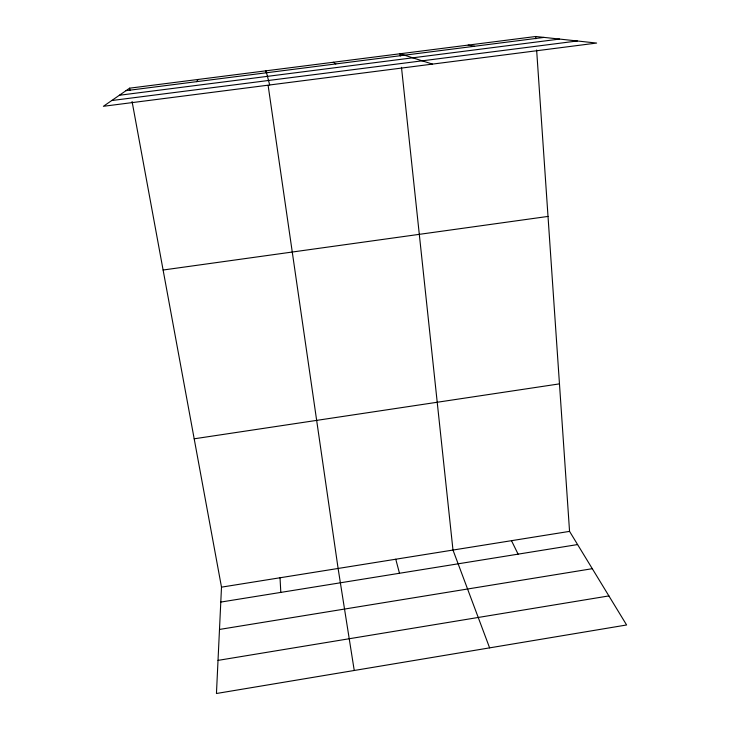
<?xml version="1.0" encoding="UTF-8"?>
<svg xmlns="http://www.w3.org/2000/svg" width="730" height="730" viewBox="0 0 730 730"><rect width="100%" height="100%" fill="white"/><g stroke="black" fill="none" stroke-linecap="round" stroke-linejoin="round"><path stroke-width="1.09" d="M132.075 101.506L221.5 587.148L216.445 693.5L626.605 624.98L569.555 531.376L536.632 50.005M196.598 81.669L198.113 79.46M129.621 88.175L103.395 106.297L596.629 43.061L535.711 36.5L129.621 88.175L130.031 90.401M218.024 660.385L608.893 595.917M219.493 629.442L592.295 568.688M220.788 602.077L577.585 544.562M221.5 587.148L569.555 531.376M194.18 438.803L559.463 383.87M163.1 270.018L548.011 216.427M126.034 90.657L544.087 37.403M119.382 95.256L559.572 39.073M111.736 100.539L577.339 40.98M468.176 45.096L474.6 46.255M432.47 64.103L400.04 53.764L400.277 56.027M333.318 62.26L335.809 63.93M511.493 540.684L518.099 554.152M489.611 647.866L452.983 550.055L401.482 67.324M395.76 559.226L399.483 573.278M269.68 84.972L266.012 70.819L266.34 73.064M354.242 670.478L338.109 568.46L268.12 85.383M535.711 36.5L535.866 38.754M280.028 577.768L280.813 592.404"/></g></svg>
